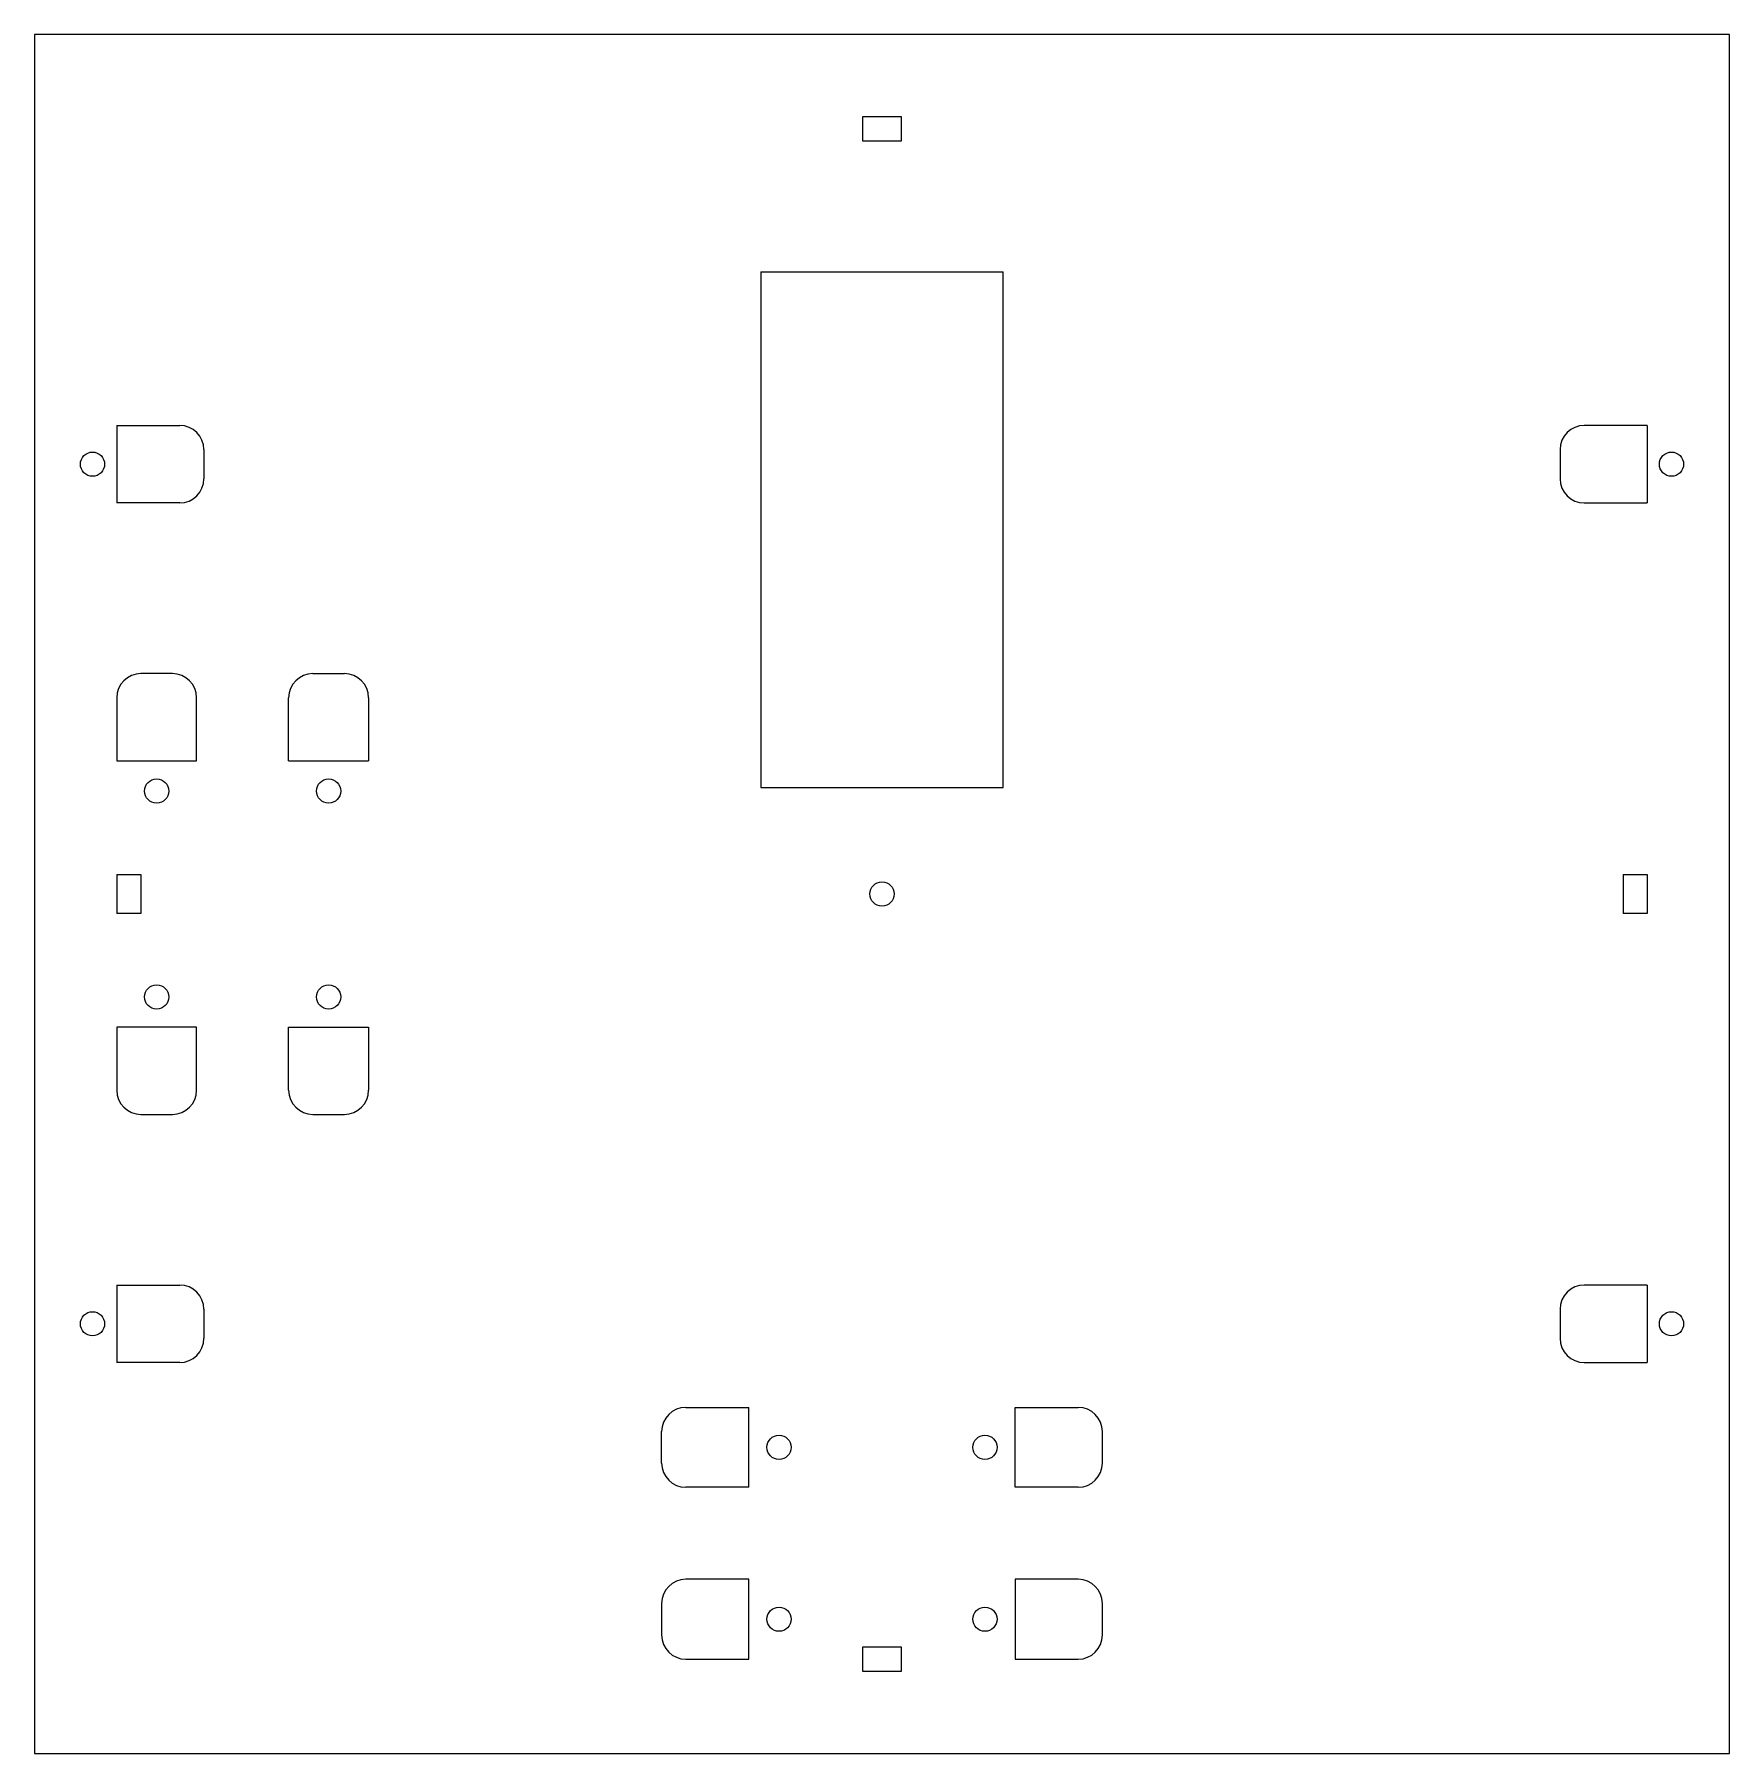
# Model space of a CAD drawing. Header units: millimetres. Extents: x 1343 to 1693, y 1299 to 1654.
import ezdxf

# ---------------------------------------------------------------- set-up
doc = ezdxf.new("R2010")
doc.units = ezdxf.units.MM

msp = doc.modelspace()

# ---------------------------------------------------------------- linework, layer by layer
for p, q in [((1693.29, 1654.41), (1343.29, 1654.41)), ((1343.29, 1654.41), (1343.29, 1299.41)), ((1693.29, 1299.41), (1693.29, 1654.41)), ((1522.29, 1637.41), (1514.29, 1637.41)), ((1514.29, 1637.41), (1514.29, 1632.41)), ((1522.29, 1632.41), (1522.29, 1637.41)), ((1514.29, 1632.41), (1522.29, 1632.41)), ((1493.29, 1605.41), (1493.29, 1538.41)), ((1493.29, 1605.41), (1543.29, 1605.41)), ((1543.29, 1538.41), (1543.29, 1605.41)), ((1360.29, 1573.66), (1373.29, 1573.66)), ((1360.29, 1573.66), (1360.29, 1557.66)), ((1676.29, 1573.66), (1663.29, 1573.66)), ((1676.29, 1573.66), (1676.29, 1557.66)), ((1378.29, 1568.66), (1378.29, 1562.66)), ((1658.29, 1568.66), (1658.29, 1562.66)), ((1373.29, 1557.66), (1360.29, 1557.66)), ((1663.29, 1557.66), (1676.29, 1557.66)), ((1493.29, 1538.41), (1493.29, 1498.91)), ((1543.29, 1498.91), (1543.29, 1538.41)), ((1371.79, 1522.41), (1365.29, 1522.41)), ((1400.79, 1522.41), (1407.29, 1522.41)), ((1360.29, 1517.41), (1360.29, 1504.41)), ((1376.79, 1504.41), (1376.79, 1517.41)), ((1395.79, 1504.41), (1395.79, 1517.41)), ((1412.29, 1517.41), (1412.29, 1504.41)), ((1360.29, 1504.41), (1376.79, 1504.41)), ((1395.79, 1504.41), (1412.29, 1504.41)), ((1493.29, 1498.91), (1543.29, 1498.91)), ((1360.29, 1480.91), (1365.29, 1480.91)), ((1360.29, 1480.91), (1360.29, 1472.91)), ((1365.29, 1480.91), (1365.29, 1472.91)), ((1671.29, 1480.91), (1676.29, 1480.91)), ((1671.29, 1480.91), (1671.29, 1472.91)), ((1676.29, 1480.91), (1676.29, 1472.91)), ((1365.29, 1472.91), (1360.29, 1472.91)), ((1676.29, 1472.91), (1671.29, 1472.91)), ((1376.79, 1449.41), (1360.29, 1449.41)), ((1360.29, 1449.41), (1360.29, 1436.41)), ((1376.79, 1436.41), (1376.79, 1449.41)), ((1395.79, 1436.41), (1395.79, 1449.41)), ((1395.79, 1449.41), (1412.29, 1449.41)), ((1412.29, 1449.41), (1412.29, 1436.41)), ((1365.29, 1431.41), (1371.79, 1431.41)), ((1400.79, 1431.41), (1407.29, 1431.41)), ((1360.29, 1396.16), (1373.29, 1396.16)), ((1360.29, 1396.16), (1360.29, 1380.16)), ((1676.29, 1396.16), (1663.29, 1396.16)), ((1676.29, 1396.16), (1676.29, 1380.16)), ((1378.29, 1391.16), (1378.29, 1385.16)), ((1658.29, 1391.16), (1658.29, 1385.16)), ((1373.29, 1380.16), (1360.29, 1380.16)), ((1663.29, 1380.16), (1676.29, 1380.16)), ((1477.79, 1370.91), (1490.79, 1370.91)), ((1490.79, 1354.41), (1490.79, 1370.91)), ((1545.79, 1370.91), (1558.79, 1370.91)), ((1545.79, 1354.41), (1545.79, 1370.91)), ((1472.79, 1359.41), (1472.79, 1365.91)), ((1563.79, 1359.41), (1563.79, 1365.91)), ((1490.79, 1354.41), (1477.79, 1354.41)), ((1558.79, 1354.41), (1545.79, 1354.41)), ((1490.79, 1335.41), (1477.79, 1335.41)), ((1490.79, 1318.91), (1490.79, 1335.41)), ((1558.79, 1335.41), (1545.79, 1335.41)), ((1545.79, 1335.41), (1545.79, 1318.91)), ((1472.79, 1330.41), (1472.79, 1323.91)), ((1563.79, 1323.91), (1563.79, 1330.41)), ((1522.29, 1321.41), (1514.29, 1321.41)), ((1514.29, 1321.41), (1514.29, 1316.41)), ((1522.29, 1316.41), (1522.29, 1321.41)), ((1477.79, 1318.91), (1490.79, 1318.91)), ((1545.79, 1318.91), (1558.79, 1318.91)), ((1514.29, 1316.41), (1522.29, 1316.41)), ((1343.29, 1299.41), (1693.29, 1299.41))]:
    msp.add_line(p, q)
for centre in [(1355.29, 1565.66), (1681.29, 1565.66), (1368.54, 1498.16), (1404.04, 1498.16), (1518.29, 1476.91), (1368.54, 1455.66), (1404.04, 1455.66), (1355.29, 1388.16), (1681.29, 1388.16), (1497.04, 1362.66), (1539.54, 1362.66), (1497.04, 1327.16), (1539.54, 1327.16)]:
    msp.add_circle(centre, 2.5)
for centre, start, end in [((1373.29, 1568.66), 0, 90), ((1663.29, 1568.66), 90, 180), ((1373.29, 1562.66), 270, 0), ((1663.29, 1562.66), 180, 270), ((1365.29, 1517.41), 90, 180), ((1371.79, 1517.41), 0, 90), ((1400.79, 1517.41), 90, 180), ((1407.29, 1517.41), 0, 90), ((1365.29, 1436.41), 180, 270), ((1371.79, 1436.41), 270, 0), ((1400.79, 1436.41), 180, 270), ((1407.29, 1436.41), 270, 0), ((1373.29, 1391.16), 0, 90), ((1663.29, 1391.16), 90, 180), ((1373.29, 1385.16), 270, 0), ((1663.29, 1385.16), 180, 270), ((1477.79, 1365.91), 90, 180), ((1558.79, 1365.91), 0, 90), ((1477.79, 1359.41), 180, 270), ((1558.79, 1359.41), 270, 0), ((1477.79, 1330.41), 90, 180), ((1558.79, 1330.41), 0, 90), ((1477.79, 1323.91), 180, 270), ((1558.79, 1323.91), 270, 0)]:
    msp.add_arc(centre, 5, start, end)

doc.saveas('drawing.dxf')
